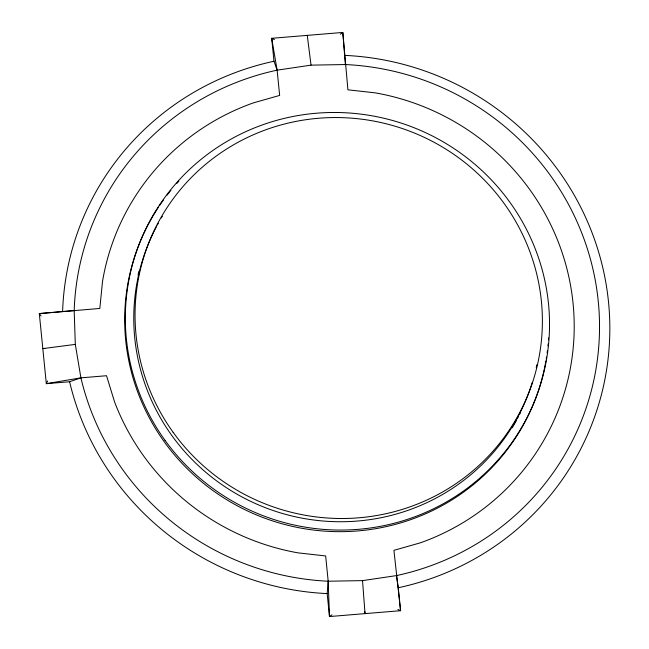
<?xml version="1.0" encoding="UTF-8"?>
<svg xmlns="http://www.w3.org/2000/svg" width="649" height="649" viewBox="0 0 649 649"><rect width="100%" height="100%" fill="white"/><g stroke="black" fill="none" stroke-linecap="round" stroke-linejoin="round"><path stroke-width="0.97" d="M327.185 593.6L328.183 581.22L325.66 555.95L298.11 552.875A238.118 232.999 21.7 0 1 114.573 401.926L106.533 375.73L80.906 377.84L46.314 383.664L39.313 313.581L99.816 308.453L102.526 281.374A238.118 232.999 21.7 0 1 253.151 102.948L279.646 95.427L277.123 70.157L271.704 38.299L342.81 32.45L347.913 89.813L375.463 92.888A238.118 232.999 21.7 0 1 573.067 303.448A238.118 232.999 21.7 0 1 420.414 542.815L393.919 550.336L400.579 610.701L329.473 616.55L327.185 593.6A274.495 268.597 21.7 0 1 69.597 381.75L46.314 383.664L47.588 380.971M340.36 34.178L342.81 32.45L345.382 64.543A263.51 257.848 21.7 0 1 598.264 301.379A263.51 257.848 21.7 0 1 396.442 575.606L398.283 587.751L400.579 610.701L397.894 609.435M331.923 614.822L329.473 616.55L328.183 581.22A263.51 257.848 21.7 0 1 80.906 377.84L75.308 344.384L74.181 310.563A263.51 257.848 21.7 0 1 277.123 70.157L311.033 65.143L345.382 64.543M69.597 381.75L80.906 377.84M328.183 581.22L362.531 580.62L396.442 575.606M75.308 344.384L42.81 348.618L44.805 348.456M41.098 316.014L39.313 313.581L74.181 310.563M274.389 39.565L271.704 38.299L273.992 61.249L277.123 70.157M307.253 35.37L311.033 65.143M364.827 611.658L365.03 613.63L362.531 580.62M345.098 55.4A274.495 268.597 21.7 0 1 608.519 302.101A274.495 268.597 21.7 0 1 398.283 587.751M62.596 311.666A274.495 268.597 21.7 0 1 273.992 61.249M520.368 412.683A204.265 199.876 21.7 0 1 519.484 414.492M518.583 416.293A204.265 199.876 21.7 0 1 517.659 418.078M516.718 419.862A204.265 199.876 21.7 0 1 512.264 427.764M138.026 275.087A204.265 199.876 21.7 0 1 139.024 271.177M545.89 360.958A212.726 208.159 21.7 0 1 260.152 516.417A212.726 208.159 21.7 0 1 158.307 207.453M159.427 205.774A212.726 208.159 21.7 0 1 163.483 199.973M167.118 195.106A212.726 208.159 21.7 0 1 170.89 190.36M176.804 183.456A212.726 208.159 21.7 0 1 178.848 181.209M548.551 337.878A212.726 208.159 21.7 0 1 548.421 339.889M548.113 343.929A212.726 208.159 21.7 0 1 547.926 345.941M547.367 350.971A212.726 208.159 21.7 0 1 547.115 352.983M546.539 356.982A212.726 208.159 21.7 0 1 546.223 358.97M532.326 382.318A204.265 199.876 21.7 0 1 260.914 505.912A204.265 199.876 21.7 0 1 156.377 226.793M157.326 225.016A204.265 199.876 21.7 0 1 158.299 223.248M161.309 217.999A204.265 199.876 21.7 0 1 162.347 216.279M536.877 364.779A204.265 199.876 21.7 0 1 536.236 367.74M173.161 432.356A204.265 199.876 21.7 0 0 524.23 403.483A204.265 199.876 21.7 0 0 318.756 118.24A204.265 199.876 21.7 0 0 173.161 432.356M165.016 440.33A212.726 208.159 21.7 0 0 530.631 410.265A212.726 208.159 21.7 0 0 316.639 113.202A212.726 208.159 21.7 0 0 165.016 440.33"/></g></svg>
